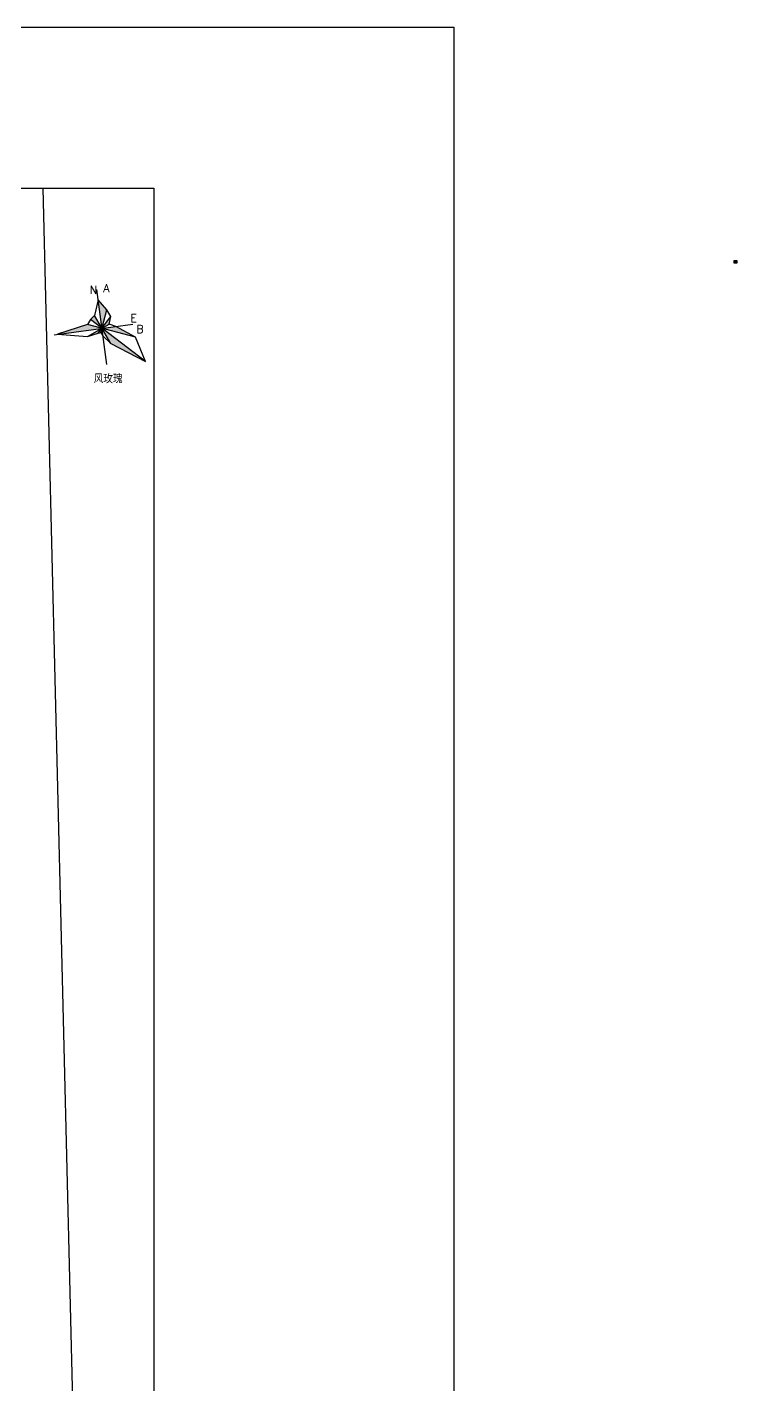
# Model space of a CAD drawing. Header units: millimetres. Extents: x -437359 to 106527, y -82378 to 117612.
# Drawn here: x -216485 to -176556, y 28073 to 104417 of the extents above; entities that cross this region are included whole.
import ezdxf

# ---------------------------------------------------------------- set-up
doc = ezdxf.new("R2010")
doc.units = ezdxf.units.MM
doc.layers.get('0').update_dxf_attribs({"color": 8})
doc.layers.add('Z-本期建构筑物', color=8, linetype='Continuous')
doc.layers.add('图框', color=8, linetype='Continuous')
doc.layers.add('电缆通道', color=8, linetype='Continuous', lineweight=30)
doc.styles.add('HT', font='geditxt.shx', dxfattribs={"bigfont": 'hzfs_1.shx'})
doc.styles.add('黑体', font='geditxt.shx', dxfattribs={"bigfont": 'hzfs_1.shx'})
doc.linetypes.add('WALL', pattern='A,1,-1e-06,["■",HT,S=0.15,R=0,X=0,Y=-0.16],-1e-06', length=1.000002)
pattern_1 = [(315, (-94364.663, 358923.43), (16.8379802, 16.8379802), [])]

msp = doc.modelspace()

# ---------------------------------------------------------------- hatches: boundary and pattern name
h = msp.add_hatch()
h.set_pattern_fill('ANSI31', color=256, scale=15, angle=-90, style=0)
h.set_pattern_definition(pattern_1)
h.paths.add_polyline_path([(-176556.3, 91295.5), (-176556.3, 91145.5), (-176706.3, 91145.5), (-176706.3, 91295.5)])
h = msp.add_hatch()
h.set_pattern_fill('ANSI31', color=256, scale=15, angle=-90, style=0)
h.set_pattern_definition(pattern_1)
h.paths.add_polyline_path([(-176556.3, 91295.5), (-176556.3, 91145.5), (-176706.3, 91145.5), (-176706.3, 91295.5)])
at = {"layer": '图框'}
h = msp.add_hatch(color=256, dxfattribs=at)
h.paths.add_polyline_path([(-212278.2, 87483.9), (-211782.9, 86633.3), (-209832.4, 85621.5)])
h.paths.add_polyline_path([(-211501.9, 87589), (-212278.2, 87483.9), (-210395.9, 86987)])
h.paths.add_polyline_path([(-211769.3, 88152.3), (-212278.2, 87483.9), (-211870.7, 87721.2)])
h.paths.add_polyline_path([(-212006.5, 88513.2), (-212494.4, 89079.9), (-212278.2, 87483.9)])
h.paths.add_polyline_path([(-212692.7, 88195.7), (-212926.4, 87977.4), (-212278.2, 87483.9)])
h.paths.add_polyline_path([(-213085.1, 87696.9), (-214776.7, 87145.5), (-212278.2, 87483.9)])
h.paths.add_polyline_path([(-212278.2, 87483.9), (-213080.2, 87016.9), (-212482.6, 87215.5)])
h.paths.add_polyline_path([(-212278.2, 87483.9), (-212339.7, 87251), (-212220.3, 87055.9)])
h = msp.add_hatch(color=256, dxfattribs=at)
h.paths.add_polyline_path([(-212278.2, 87483.9), (-211782.9, 86633.3), (-209832.4, 85621.5)])
h.paths.add_polyline_path([(-211501.9, 87589), (-212278.2, 87483.9), (-210395.9, 86987)])
h.paths.add_polyline_path([(-211769.3, 88152.3), (-212278.2, 87483.9), (-211870.7, 87721.2)])
h.paths.add_polyline_path([(-212006.5, 88513.2), (-212494.4, 89079.9), (-212278.2, 87483.9)])
h.paths.add_polyline_path([(-212692.7, 88195.7), (-212926.4, 87977.4), (-212278.2, 87483.9)])
h.paths.add_polyline_path([(-213085.1, 87696.9), (-214776.7, 87145.5), (-212278.2, 87483.9)])
h.paths.add_polyline_path([(-212278.2, 87483.9), (-213080.2, 87016.9), (-212482.6, 87215.5)])
h.paths.add_polyline_path([(-212278.2, 87483.9), (-212339.7, 87251), (-212220.3, 87055.9)])

# ---------------------------------------------------------------- linework, layer by layer
msp.add_lwpolyline([(-283557.6, 95370.1), (-209356.6, 95370.1), (-209356.6, 1605.7), (-283557.6, 1605.7)], close=True)
at = {"color": 6}
msp.add_lwpolyline([(-176556.3, 91295.5), (-176556.3, 91145.5), (-176706.3, 91145.5), (-176706.3, 91295.5)], close=True, dxfattribs=at)
msp.add_lwpolyline([(-176556.3, 91295.5), (-176556.3, 91145.5), (-176706.3, 91145.5), (-176706.3, 91295.5)], close=True, dxfattribs=at)
at = {"layer": 'Z-本期建构筑物', "linetype": 'WALL', "ltscale": 10}
msp.add_line((-215602, 95370.1), (-213306.5, 1605.7), dxfattribs=at)
at = {"layer": '图框'}
for p, q in [((-212002.8, 85450.2), (-212572.9, 89659.4)), ((-212002.8, 85450.2), (-212572.9, 89659.4)), ((-209832.4, 85621.5), (-212926.4, 87977.4)), ((-209832.4, 85621.5), (-212926.4, 87977.4)), ((-211782.9, 86633.3), (-212692.7, 88195.7)), ((-211782.9, 86633.3), (-212692.7, 88195.7)), ((-212482.6, 87215.5), (-211769.3, 88152.3)), ((-212482.6, 87215.5), (-211769.3, 88152.3)), ((-212339.7, 87251), (-212006.5, 88513.2)), ((-212339.7, 87251), (-212006.5, 88513.2)), ((-214973, 87118.9), (-210540.4, 87719.2)), ((-214973, 87118.9), (-210540.4, 87719.2)), ((-210395.9, 86987), (-213085.1, 87696.9)), ((-210395.9, 86987), (-213085.1, 87696.9)), ((-213080.2, 87016.9), (-211870.7, 87721.2)), ((-213080.2, 87016.9), (-211870.7, 87721.2))]:
    msp.add_line(p, q, dxfattribs=at)
msp.add_lwpolyline([(-212494.4, 89079.9), (-212692.7, 88195.7), (-212926.4, 87977.4), (-213085.1, 87696.9), (-214776.7, 87145.5), (-213080.2, 87016.9), (-212482.6, 87215.5), (-212339.7, 87251), (-212220.3, 87055.9), (-211782.9, 86633.3), (-209832.4, 85621.5), (-210395.9, 86987), (-211501.9, 87589), (-211870.7, 87721.2), (-211769.3, 88152.3), (-212006.5, 88513.2)], close=True, dxfattribs=at)
msp.add_lwpolyline([(-212494.4, 89079.9), (-212692.7, 88195.7), (-212926.4, 87977.4), (-213085.1, 87696.9), (-214776.7, 87145.5), (-213080.2, 87016.9), (-212482.6, 87215.5), (-212339.7, 87251), (-212220.3, 87055.9), (-211782.9, 86633.3), (-209832.4, 85621.5), (-210395.9, 86987), (-211501.9, 87589), (-211870.7, 87721.2), (-211769.3, 88152.3), (-212006.5, 88513.2)], close=True, dxfattribs=at)
at = {"layer": '电缆通道'}
msp.add_lwpolyline([(-295752.9, 104416.5), (-192480.7, 104416.5), (-192480.7, -27272.4), (-295752.9, -27272.4)], close=True, dxfattribs=at)

# ---------------------------------------------------------------- texts
at = {"layer": '图框', "style": '黑体'}
for s, p in [('N', (-212967.5, 89417.1)), ('A', (-212199.3, 89520.4)), ('E', (-210671.6, 87835.8)), ('B', (-210334, 87218.3)), ('风玫瑰', (-212735.4, 84399.5))]:
    msp.add_text(s, height=450, dxfattribs=at).set_placement(p)

doc.saveas('drawing.dxf')
